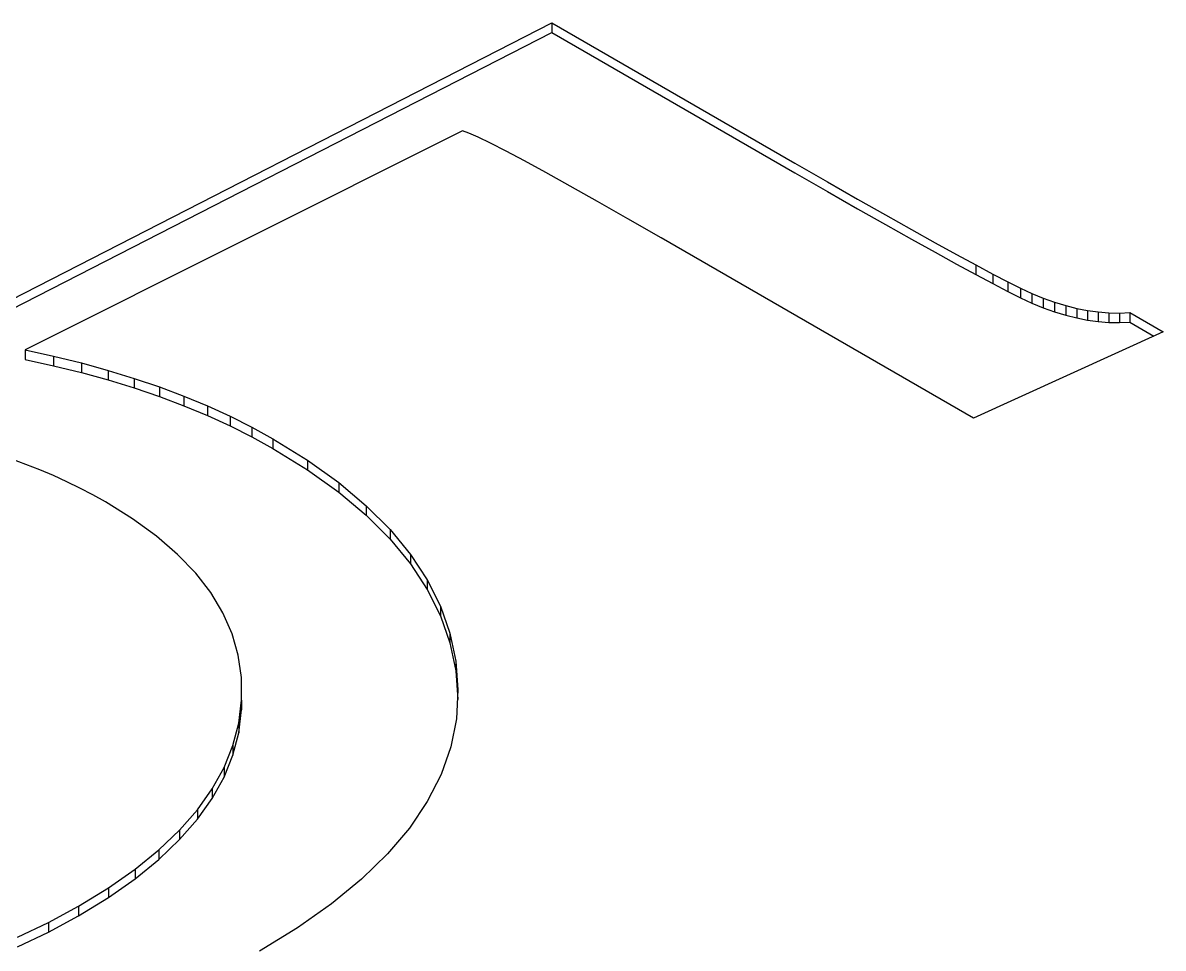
# Model space of a CAD drawing. Header units: millimetres. Extents: x -105 to 105, y -148 to 148.
# Drawn here: x 64.086 to 65.055, y -16.92 to -16.134 of the extents above; entities that cross this region are included whole.
import ezdxf

# ---------------------------------------------------------------- set-up
doc = ezdxf.new("R2010")
doc.units = ezdxf.units.MM
doc.layers.get('0').update_dxf_attribs({"lineweight": 18})

msp = doc.modelspace()

# ---------------------------------------------------------------- linework, layer by layer
at = {"color": 7, "lineweight": 30, "ltscale": 0.018059}
msp.add_line((63.89229, -16.46331), (64.53513, -16.13378), dxfattribs=at)
at = {"color": 7, "lineweight": 30, "ltscale": 0.005967}
for p, q in [((64.53513, -16.13378), (64.74183, -16.25311)), ((64.53513, -16.14195), (64.74183, -16.26129))]:
    msp.add_line(p, q, dxfattribs=at)
at = {"color": 7, "lineweight": 30, "ltscale": 0.000204086}
for p, q in [((64.53513, -16.13378), (64.53513, -16.14195)), ((64.89541, -16.33964), (64.89541, -16.3478)), ((64.90992, -16.34736), (64.90992, -16.35552)), ((64.92257, -16.35392), (64.92257, -16.36209)), ((64.93335, -16.35931), (64.93335, -16.36747)), ((64.94315, -16.36386), (64.94315, -16.37202)), ((64.95285, -16.36785), (64.95285, -16.37602)), ((64.96242, -16.3713), (64.96242, -16.37946)), ((64.9719, -16.3742), (64.9719, -16.38236)), ((64.98124, -16.37655), (64.98124, -16.38471)), ((64.99047, -16.37837), (64.99047, -16.38653)), ((64.99959, -16.37962), (64.99959, -16.38778)), ((65.0086, -16.38033), (65.0086, -16.3885)), ((65.01749, -16.3805), (65.01749, -16.38867)), ((64.08761, -16.41186), (64.08761, -16.42002)), ((64.1119, -16.41715), (64.1119, -16.42532)), ((64.13547, -16.42294), (64.13547, -16.4311)), ((64.15833, -16.42924), (64.15833, -16.4374)), ((64.18045, -16.43603), (64.18045, -16.44419)), ((64.20186, -16.44334), (64.20186, -16.4515)), ((64.22255, -16.45115), (64.22255, -16.45931)), ((64.24251, -16.45945), (64.24251, -16.46761)), ((64.26177, -16.46827), (64.26177, -16.47643)), ((64.2981, -16.48741), (64.2981, -16.49557)), ((64.32766, -16.5057), (64.32766, -16.51386)), ((64.35415, -16.52467), (64.35415, -16.53283)), ((64.37757, -16.54432), (64.37757, -16.55248)), ((64.39792, -16.56466), (64.39792, -16.57282)), ((64.4294, -16.60735), (64.4294, -16.61552)), ((64.44053, -16.62972), (64.44053, -16.63789)), ((64.44858, -16.65277), (64.44858, -16.66093)), ((64.45357, -16.67649), (64.45357, -16.68466)), ((64.27155, -16.70965), (64.27155, -16.71781)), ((64.2642, -16.74819), (64.2642, -16.75636)), ((64.2567, -16.76681), (64.2567, -16.77497)), ((64.24668, -16.78498), (64.24668, -16.79315)), ((64.2341, -16.80271), (64.2341, -16.81088)), ((64.21898, -16.82002), (64.21898, -16.82818)), ((64.20133, -16.83688), (64.20133, -16.84504)), ((64.18114, -16.8533), (64.18114, -16.86146)), ((64.15839, -16.86927), (64.15839, -16.87744)), ((64.13312, -16.88482), (64.13312, -16.89298)), ((64.10761, -16.89861), (64.10761, -16.90678))]:
    msp.add_line(p, q, dxfattribs=at)
at = {"color": 7, "lineweight": 30, "ltscale": 0.017849}
msp.add_line((63.89978, -16.46765), (64.53513, -16.14195), dxfattribs=at)
at = {"color": 7, "lineweight": 30, "ltscale": 0.010392}
msp.add_line((64.45928, -16.22575), (64.08761, -16.41186), dxfattribs=at)
at = {"color": 7, "lineweight": 30, "ltscale": 0.000144166}
msp.add_line((64.46473, -16.22764), (64.45928, -16.22575), dxfattribs=at)
at = {"color": 7, "lineweight": 30, "ltscale": 0.000217796}
msp.add_line((64.47271, -16.23113), (64.46473, -16.22764), dxfattribs=at)
at = {"color": 7, "lineweight": 30, "ltscale": 0.000292264}
msp.add_line((64.48324, -16.23622), (64.47271, -16.23113), dxfattribs=at)
at = {"color": 7, "lineweight": 30, "ltscale": 0.000366976}
msp.add_line((64.4963, -16.24291), (64.48324, -16.23622), dxfattribs=at)
at = {"color": 7, "lineweight": 30, "ltscale": 0.00044181}
msp.add_line((64.51191, -16.2512), (64.4963, -16.24291), dxfattribs=at)
at = {"color": 7, "lineweight": 30, "ltscale": 0.000516554}
msp.add_line((64.53005, -16.26109), (64.51191, -16.2512), dxfattribs=at)
at = {"color": 7, "lineweight": 30, "ltscale": 0.000793817}
msp.add_line((64.74183, -16.25311), (64.76934, -16.26896), dxfattribs=at)
at = {"color": 7, "lineweight": 30, "ltscale": 0.000591677}
msp.add_line((64.55074, -16.27258), (64.53005, -16.26109), dxfattribs=at)
at = {"color": 7, "lineweight": 30, "ltscale": 0.000793627}
msp.add_line((64.74183, -16.26129), (64.76934, -16.27712), dxfattribs=at)
at = {"color": 7, "lineweight": 30, "ltscale": 0.000739163}
for p, q in [((64.76934, -16.26896), (64.795, -16.28364)), ((64.76934, -16.27712), (64.795, -16.2918))]:
    msp.add_line(p, q, dxfattribs=at)
at = {"color": 7, "lineweight": 30, "ltscale": 0.000666643}
msp.add_line((64.57398, -16.28565), (64.55074, -16.27258), dxfattribs=at)
at = {"color": 7, "lineweight": 30, "ltscale": 0.00074115}
msp.add_line((64.59974, -16.30033), (64.57398, -16.28565), dxfattribs=at)
at = {"color": 7, "lineweight": 30, "ltscale": 0.000684374}
for p, q in [((64.795, -16.28364), (64.81881, -16.29716)), ((64.795, -16.2918), (64.81881, -16.30532))]:
    msp.add_line(p, q, dxfattribs=at)
at = {"color": 7, "lineweight": 30, "ltscale": 0.00062926}
for p, q in [((64.81881, -16.29716), (64.84073, -16.30952)), ((64.81881, -16.30532), (64.84073, -16.31768))]:
    msp.add_line(p, q, dxfattribs=at)
at = {"color": 7, "lineweight": 30, "ltscale": 0.000816668}
msp.add_line((64.62806, -16.31661), (64.59974, -16.30033), dxfattribs=at)
at = {"color": 7, "lineweight": 30, "ltscale": 0.007664}
msp.add_line((64.89353, -16.46989), (64.62806, -16.31661), dxfattribs=at)
at = {"color": 7, "lineweight": 30, "ltscale": 0.000575153}
for p, q in [((64.84073, -16.30952), (64.86083, -16.32072)), ((64.84073, -16.31768), (64.86083, -16.32888))]:
    msp.add_line(p, q, dxfattribs=at)
at = {"color": 7, "lineweight": 30, "ltscale": 0.000520059}
for p, q in [((64.86083, -16.32072), (64.87905, -16.33076)), ((64.86083, -16.32888), (64.87905, -16.33892))]:
    msp.add_line(p, q, dxfattribs=at)
at = {"color": 7, "lineweight": 30, "ltscale": 0.000465316}
for p, q in [((64.87905, -16.33076), (64.89541, -16.33964)), ((64.87905, -16.33892), (64.89541, -16.3478))]:
    msp.add_line(p, q, dxfattribs=at)
at = {"color": 7, "lineweight": 30, "ltscale": 0.000410933}
for p, q in [((64.89541, -16.33964), (64.90992, -16.34736)), ((64.89541, -16.3478), (64.90992, -16.35552))]:
    msp.add_line(p, q, dxfattribs=at)
at = {"color": 7, "lineweight": 30, "ltscale": 0.000356249}
for p, q in [((64.90992, -16.34736), (64.92257, -16.35392)), ((64.90992, -16.35552), (64.92257, -16.36209))]:
    msp.add_line(p, q, dxfattribs=at)
at = {"color": 7, "lineweight": 30, "ltscale": 0.000301447}
for p, q in [((64.92257, -16.35392), (64.93335, -16.35931)), ((64.92257, -16.36209), (64.93335, -16.36747))]:
    msp.add_line(p, q, dxfattribs=at)
at = {"color": 7, "lineweight": 30, "ltscale": 0.000270001}
for p, q in [((64.93335, -16.35931), (64.94315, -16.36386)), ((64.93335, -16.36747), (64.94315, -16.37202))]:
    msp.add_line(p, q, dxfattribs=at)
at = {"color": 7, "lineweight": 30, "ltscale": 0.000262395}
for p, q in [((64.94315, -16.36386), (64.95285, -16.36785)), ((64.94315, -16.37202), (64.95285, -16.37602))]:
    msp.add_line(p, q, dxfattribs=at)
at = {"color": 7, "lineweight": 30, "ltscale": 0.000254245}
for p, q in [((64.95285, -16.36785), (64.96242, -16.3713)), ((64.95285, -16.37602), (64.96242, -16.37946))]:
    msp.add_line(p, q, dxfattribs=at)
at = {"color": 7, "lineweight": 30, "ltscale": 0.000247733}
for p, q in [((64.96242, -16.3713), (64.9719, -16.3742)), ((64.96242, -16.37946), (64.9719, -16.38236))]:
    msp.add_line(p, q, dxfattribs=at)
at = {"color": 7, "lineweight": 30, "ltscale": 0.000240737}
for p, q in [((64.9719, -16.3742), (64.98124, -16.37655)), ((64.9719, -16.38236), (64.98124, -16.38471))]:
    msp.add_line(p, q, dxfattribs=at)
at = {"color": 7, "lineweight": 30, "ltscale": 0.000235211}
for p, q in [((64.98124, -16.37655), (64.99047, -16.37837)), ((64.98124, -16.38471), (64.99047, -16.38653))]:
    msp.add_line(p, q, dxfattribs=at)
at = {"color": 7, "lineweight": 30, "ltscale": 0.000230254}
for p, q in [((64.99047, -16.37837), (64.99959, -16.37962)), ((64.99047, -16.38653), (64.99959, -16.38778))]:
    msp.add_line(p, q, dxfattribs=at)
at = {"color": 7, "lineweight": 30, "ltscale": 0.00022578}
for p, q in [((64.99959, -16.37962), (65.0086, -16.38033)), ((64.99959, -16.38778), (65.0086, -16.3885))]:
    msp.add_line(p, q, dxfattribs=at)
at = {"color": 7, "lineweight": 30, "ltscale": 0.000222436}
for p, q in [((65.0086, -16.38033), (65.01749, -16.3805)), ((65.0086, -16.3885), (65.01749, -16.38867))]:
    msp.add_line(p, q, dxfattribs=at)
at = {"color": 7, "lineweight": 30, "ltscale": 0.00021995}
msp.add_line((65.01749, -16.3805), (65.02628, -16.38011), dxfattribs=at)
at = {"color": 7, "lineweight": 30, "ltscale": 0.000821217}
msp.add_line((65.02628, -16.38011), (65.05472, -16.39654), dxfattribs=at)
at = {"color": 7, "lineweight": 30, "ltscale": 0.000204468}
for p, q in [((65.02628, -16.38011), (65.02628, -16.38828)), ((64.28029, -16.47758), (64.28029, -16.48576)), ((64.4152, -16.58566), (64.4152, -16.59384)), ((64.26914, -16.72914), (64.26914, -16.73731))]:
    msp.add_line(p, q, dxfattribs=at)
at = {"color": 7, "lineweight": 30, "ltscale": 0.000219933}
msp.add_line((65.01749, -16.38867), (65.02628, -16.38828), dxfattribs=at)
at = {"color": 7, "lineweight": 30, "ltscale": 0.000592539}
msp.add_line((65.02628, -16.38828), (65.0468, -16.40014), dxfattribs=at)
at = {"color": 7, "lineweight": 30, "ltscale": 0.004427}
msp.add_line((65.05472, -16.39654), (64.89353, -16.46989), dxfattribs=at)
at = {"color": 7, "lineweight": 30, "ltscale": 0.000621558}
for p, q in [((64.08761, -16.41186), (64.1119, -16.41715)), ((64.08761, -16.42002), (64.1119, -16.42532))]:
    msp.add_line(p, q, dxfattribs=at)
at = {"color": 7, "lineweight": 30, "ltscale": 0.000606845}
for p, q in [((64.1119, -16.41715), (64.13547, -16.42294)), ((64.1119, -16.42532), (64.13547, -16.4311))]:
    msp.add_line(p, q, dxfattribs=at)
at = {"color": 7, "lineweight": 30, "ltscale": 0.000592762}
for p, q in [((64.13547, -16.42294), (64.15833, -16.42924)), ((64.13547, -16.4311), (64.15833, -16.4374))]:
    msp.add_line(p, q, dxfattribs=at)
at = {"color": 7, "lineweight": 30, "ltscale": 0.000578594}
for p, q in [((64.15833, -16.42924), (64.18045, -16.43603)), ((64.15833, -16.4374), (64.18045, -16.44419))]:
    msp.add_line(p, q, dxfattribs=at)
at = {"color": 7, "lineweight": 30, "ltscale": 0.000565535}
for p, q in [((64.18045, -16.43603), (64.20186, -16.44334)), ((64.18045, -16.44419), (64.20186, -16.4515))]:
    msp.add_line(p, q, dxfattribs=at)
at = {"color": 7, "lineweight": 30, "ltscale": 0.000552918}
for p, q in [((64.20186, -16.44334), (64.22255, -16.45115)), ((64.20186, -16.4515), (64.22255, -16.45931))]:
    msp.add_line(p, q, dxfattribs=at)
at = {"color": 7, "lineweight": 30, "ltscale": 0.000540396}
for p, q in [((64.22255, -16.45115), (64.24251, -16.45945)), ((64.22255, -16.45931), (64.24251, -16.46761))]:
    msp.add_line(p, q, dxfattribs=at)
at = {"color": 7, "lineweight": 30, "ltscale": 0.000529505}
for p, q in [((64.24251, -16.45945), (64.26177, -16.46827)), ((64.24251, -16.46761), (64.26177, -16.47643))]:
    msp.add_line(p, q, dxfattribs=at)
at = {"color": 7, "lineweight": 30, "ltscale": 0.000518279}
msp.add_line((64.26177, -16.46827), (64.28029, -16.47758), dxfattribs=at)
at = {"color": 7, "lineweight": 30, "ltscale": 0.00051845}
msp.add_line((64.26177, -16.47643), (64.28029, -16.48576), dxfattribs=at)
at = {"color": 7, "lineweight": 30, "ltscale": 0.000508461}
msp.add_line((64.28029, -16.47758), (64.2981, -16.48741), dxfattribs=at)
at = {"color": 7, "lineweight": 30, "ltscale": 0.000508277}
msp.add_line((64.28029, -16.48576), (64.2981, -16.49557), dxfattribs=at)
at = {"color": 7, "lineweight": 30, "ltscale": 0.000869012}
for p, q in [((64.2981, -16.48741), (64.32766, -16.5057)), ((64.2981, -16.49557), (64.32766, -16.51386))]:
    msp.add_line(p, q, dxfattribs=at)
at = {"color": 7, "lineweight": 30, "ltscale": 0.00031822}
msp.add_line((64.0884, -16.5092), (64.07644, -16.50485), dxfattribs=at)
at = {"color": 7, "lineweight": 30, "ltscale": 0.000316365}
msp.add_line((64.10018, -16.51382), (64.0884, -16.5092), dxfattribs=at)
at = {"color": 7, "lineweight": 30, "ltscale": 0.000814484}
for p, q in [((64.32766, -16.5057), (64.35415, -16.52467)), ((64.32766, -16.51386), (64.35415, -16.53283))]:
    msp.add_line(p, q, dxfattribs=at)
at = {"color": 7, "lineweight": 30, "ltscale": 0.000313662}
msp.add_line((64.11173, -16.51872), (64.10018, -16.51382), dxfattribs=at)
at = {"color": 7, "lineweight": 30, "ltscale": 0.000311887}
msp.add_line((64.12308, -16.52389), (64.11173, -16.51872), dxfattribs=at)
at = {"color": 7, "lineweight": 30, "ltscale": 0.000309989}
msp.add_line((64.13422, -16.52934), (64.12308, -16.52389), dxfattribs=at)
at = {"color": 7, "lineweight": 30, "ltscale": 0.000308664}
msp.add_line((64.14516, -16.53506), (64.13422, -16.52934), dxfattribs=at)
at = {"color": 7, "lineweight": 30, "ltscale": 0.000764385}
for p, q in [((64.35415, -16.52467), (64.37757, -16.54432)), ((64.35415, -16.53283), (64.37757, -16.55248))]:
    msp.add_line(p, q, dxfattribs=at)
at = {"color": 7, "lineweight": 30, "ltscale": 0.0003069}
msp.add_line((64.15587, -16.54106), (64.14516, -16.53506), dxfattribs=at)
at = {"color": 7, "lineweight": 30, "ltscale": 0.00067726}
msp.add_line((64.17888, -16.55535), (64.15587, -16.54106), dxfattribs=at)
at = {"color": 7, "lineweight": 30, "ltscale": 0.000719396}
for p, q in [((64.37757, -16.54432), (64.39792, -16.56466)), ((64.37757, -16.55248), (64.39792, -16.57282))]:
    msp.add_line(p, q, dxfattribs=at)
at = {"color": 7, "lineweight": 30, "ltscale": 0.000632246}
msp.add_line((64.19935, -16.57022), (64.17888, -16.55535), dxfattribs=at)
at = {"color": 7, "lineweight": 30, "ltscale": 0.000679702}
msp.add_line((64.39792, -16.56466), (64.4152, -16.58566), dxfattribs=at)
at = {"color": 7, "lineweight": 30, "ltscale": 0.000591268}
msp.add_line((64.21726, -16.58566), (64.19935, -16.57022), dxfattribs=at)
at = {"color": 7, "lineweight": 30, "ltscale": 0.000679996}
msp.add_line((64.39792, -16.57282), (64.4152, -16.59384), dxfattribs=at)
at = {"color": 7, "lineweight": 30, "ltscale": 0.000554965}
msp.add_line((64.23264, -16.60166), (64.21726, -16.58566), dxfattribs=at)
at = {"color": 7, "lineweight": 30, "ltscale": 0.000648369}
msp.add_line((64.4152, -16.58566), (64.4294, -16.60735), dxfattribs=at)
at = {"color": 7, "lineweight": 30, "ltscale": 0.00064805}
msp.add_line((64.4152, -16.59384), (64.4294, -16.61552), dxfattribs=at)
at = {"color": 7, "lineweight": 30, "ltscale": 0.000523973}
msp.add_line((64.24547, -16.61823), (64.23264, -16.60166), dxfattribs=at)
at = {"color": 7, "lineweight": 30, "ltscale": 0.000624562}
for p, q in [((64.4294, -16.60735), (64.44053, -16.62972)), ((64.4294, -16.61552), (64.44053, -16.63789))]:
    msp.add_line(p, q, dxfattribs=at)
at = {"color": 7, "lineweight": 30, "ltscale": 0.000500148}
msp.add_line((64.25577, -16.63539), (64.24547, -16.61823), dxfattribs=at)
at = {"color": 7, "lineweight": 30, "ltscale": 0.000483427}
msp.add_line((64.26352, -16.6531), (64.25577, -16.63539), dxfattribs=at)
at = {"color": 7, "lineweight": 30, "ltscale": 0.000610218}
for p, q in [((64.44053, -16.62972), (64.44858, -16.65277)), ((64.44053, -16.63789), (64.44858, -16.66093))]:
    msp.add_line(p, q, dxfattribs=at)
at = {"color": 7, "lineweight": 30, "ltscale": 0.000475258}
msp.add_line((64.26874, -16.67138), (64.26352, -16.6531), dxfattribs=at)
at = {"color": 7, "lineweight": 30, "ltscale": 0.000606159}
for p, q in [((64.44858, -16.65277), (64.45357, -16.67649)), ((64.44858, -16.66093), (64.45357, -16.68466))]:
    msp.add_line(p, q, dxfattribs=at)
at = {"color": 7, "lineweight": 30, "ltscale": 0.000475875}
msp.add_line((64.27143, -16.69023), (64.26874, -16.67138), dxfattribs=at)
at = {"color": 7, "lineweight": 30, "ltscale": 0.000611861}
for p, q in [((64.45357, -16.67649), (64.45549, -16.70089)), ((64.45357, -16.68466), (64.45549, -16.70905))]:
    msp.add_line(p, q, dxfattribs=at)
at = {"color": 7, "lineweight": 30, "ltscale": 0.000485621}
msp.add_line((64.27155, -16.70965), (64.27143, -16.69023), dxfattribs=at)
at = {"color": 7, "lineweight": 30, "ltscale": 0.000613178}
msp.add_line((64.45549, -16.70089), (64.45415, -16.72538), dxfattribs=at)
at = {"color": 7, "lineweight": 30, "ltscale": 0.000490851}
msp.add_line((64.26914, -16.72914), (64.27155, -16.70965), dxfattribs=at)
at = {"color": 7, "lineweight": 30, "ltscale": 0.00049123}
msp.add_line((64.26914, -16.73731), (64.27155, -16.71781), dxfattribs=at)
at = {"color": 7, "lineweight": 30, "ltscale": 0.000492226}
msp.add_line((64.2642, -16.74819), (64.26914, -16.72914), dxfattribs=at)
at = {"color": 7, "lineweight": 30, "ltscale": 0.000611591}
msp.add_line((64.45415, -16.72538), (64.44935, -16.74937), dxfattribs=at)
at = {"color": 7, "lineweight": 30, "ltscale": 0.000491856}
msp.add_line((64.2642, -16.75636), (64.26914, -16.73731), dxfattribs=at)
at = {"color": 7, "lineweight": 30, "ltscale": 0.00050167}
for p, q in [((64.2567, -16.76681), (64.2642, -16.74819)), ((64.2567, -16.77497), (64.2642, -16.75636))]:
    msp.add_line(p, q, dxfattribs=at)
at = {"color": 7, "lineweight": 30, "ltscale": 0.000622172}
msp.add_line((64.44935, -16.74937), (64.44111, -16.77285), dxfattribs=at)
at = {"color": 7, "lineweight": 30, "ltscale": 0.000518873}
for p, q in [((64.24668, -16.78498), (64.2567, -16.76681)), ((64.24668, -16.79315), (64.2567, -16.77497))]:
    msp.add_line(p, q, dxfattribs=at)
at = {"color": 7, "lineweight": 30, "ltscale": 0.000644709}
msp.add_line((64.44111, -16.77285), (64.4294, -16.79583), dxfattribs=at)
at = {"color": 7, "lineweight": 30, "ltscale": 0.000543406}
for p, q in [((64.2341, -16.80271), (64.24668, -16.78498)), ((64.2341, -16.81088), (64.24668, -16.79315))]:
    msp.add_line(p, q, dxfattribs=at)
at = {"color": 7, "lineweight": 30, "ltscale": 0.000677662}
msp.add_line((64.4294, -16.79583), (64.41425, -16.81831), dxfattribs=at)
at = {"color": 7, "lineweight": 30, "ltscale": 0.000574494}
for p, q in [((64.21898, -16.82002), (64.2341, -16.80271)), ((64.21898, -16.82818), (64.2341, -16.81088))]:
    msp.add_line(p, q, dxfattribs=at)
at = {"color": 7, "lineweight": 30, "ltscale": 0.000610313}
for p, q in [((64.20133, -16.83688), (64.21898, -16.82002)), ((64.20133, -16.84504), (64.21898, -16.82818))]:
    msp.add_line(p, q, dxfattribs=at)
at = {"color": 7, "lineweight": 30, "ltscale": 0.000720002}
msp.add_line((64.41425, -16.81831), (64.39565, -16.8403), dxfattribs=at)
at = {"color": 7, "lineweight": 30, "ltscale": 0.000650527}
for p, q in [((64.18114, -16.8533), (64.20133, -16.83688)), ((64.18114, -16.86146), (64.20133, -16.84504))]:
    msp.add_line(p, q, dxfattribs=at)
at = {"color": 7, "lineweight": 30, "ltscale": 0.000769374}
msp.add_line((64.39565, -16.8403), (64.37359, -16.86175), dxfattribs=at)
at = {"color": 7, "lineweight": 30, "ltscale": 0.000694997}
for p, q in [((64.15839, -16.86927), (64.18114, -16.8533)), ((64.15839, -16.87744), (64.18114, -16.86146))]:
    msp.add_line(p, q, dxfattribs=at)
at = {"color": 7, "lineweight": 30, "ltscale": 0.00074173}
for p, q in [((64.13312, -16.88482), (64.15839, -16.86927)), ((64.13312, -16.89298), (64.15839, -16.87744))]:
    msp.add_line(p, q, dxfattribs=at)
at = {"color": 7, "lineweight": 30, "ltscale": 0.000825256}
msp.add_line((64.37359, -16.86175), (64.34809, -16.88272), dxfattribs=at)
at = {"color": 7, "lineweight": 30, "ltscale": 0.000725074}
for p, q in [((64.10761, -16.89861), (64.13312, -16.88482)), ((64.10761, -16.90678), (64.13312, -16.89298))]:
    msp.add_line(p, q, dxfattribs=at)
at = {"color": 7, "lineweight": 30, "ltscale": 0.000886732}
msp.add_line((64.34809, -16.88272), (64.31913, -16.90319), dxfattribs=at)
at = {"color": 7, "lineweight": 30, "ltscale": 0.000731904}
for p, q in [((64.08112, -16.91108), (64.10761, -16.89861)), ((64.08112, -16.91924), (64.10761, -16.90678))]:
    msp.add_line(p, q, dxfattribs=at)
at = {"color": 7, "lineweight": 30, "ltscale": 0.000951354}
msp.add_line((64.31913, -16.90319), (64.28672, -16.92314), dxfattribs=at)

doc.saveas('drawing.dxf')
